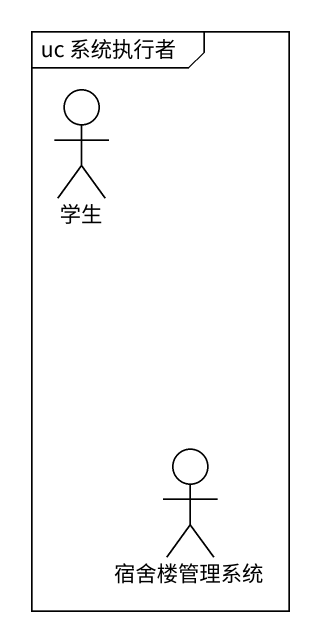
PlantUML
@startuml
mainframe uc 系统执行者
actor 学生
actor 宿舍楼管理系统
@enduml
